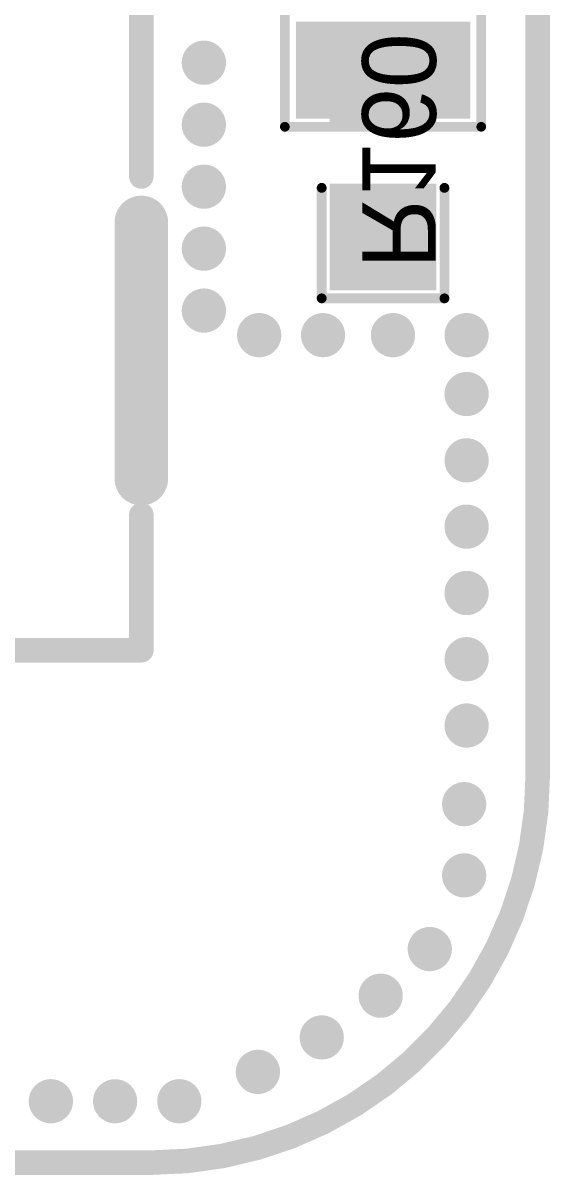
# Model space of a CAD drawing. Extents: x 722 to 1072, y 754 to 1061.
# Drawn here: x 808.24 to 813.69, y 1012.47 to 1024.39 of the extents above; entities that cross this region are included whole.
import ezdxf

# ---------------------------------------------------------------- set-up
doc = ezdxf.new("R2010")
doc.units = 0
doc.layers.get('0').update_dxf_attribs({"linetype": 'CONTINUOUS'})
for name, color, linetype in [('BOTTOMOVERLAY', 54, 'CONTINUOUS'), ('BOTTOMPASTE', 16, 'CONTINUOUS'), ('BOTTOMSOLDER', 6, 'CONTINUOUS'), ('KEEPOUTLAYER', 6, 'CONTINUOUS'), ('MULTILAYER', 9, 'CONTINUOUS'), ('VIAHOLELAYER', 16, 'CONTINUOUS')]:
    doc.layers.add(name, color=color, linetype=linetype)

# ---------------------------------------------------------------- blocks, each defined once
blk = doc.blocks.new('R_0603__B_62')
at = {"layer": 'BOTTOMOVERLAY', "const_width": 0.102}
for points in [[(1.46, 0.635), (0.318, 0.635)], [(1.46, -0.635), (1.46, 0.635)], [(1.46, -0.635), (0.318, -0.635)]]:
    blk.add_lwpolyline(points, dxfattribs=at)
at = {"layer": 'BOTTOMOVERLAY', "const_width": 0.0508}
for points in [[(0.292, 0.635, 1), (0.343, 0.635, 1)], [(1.435, 0.635, 1), (1.486, 0.635, 1)], [(1.435, 0.635, 1), (1.486, 0.635, 1)], [(0.292, -0.635, 1), (0.343, -0.635, 1)], [(1.435, -0.635, 1), (1.486, -0.635, 1)], [(1.435, -0.635, 1), (1.486, -0.635, 1)]]:
    blk.add_lwpolyline(points, format="xyb", close=True, dxfattribs=at)
at = {"layer": 'BOTTOMPASTE'}
for points in [[(-1.275, -0.45), (-0.376, -0.45), (-1.275, 0.45), (-0.376, 0.45)], [(0.376, -0.45), (1.275, -0.45), (0.376, 0.45), (1.275, 0.45)]]:
    blk.add_solid(points, dxfattribs=at)
at = {"layer": 'BOTTOMSOLDER'}
for points in [[(-1.377, -0.552), (-0.274, -0.552), (-1.377, 0.552), (-0.274, 0.552)], [(0.274, -0.552), (1.377, -0.552), (0.274, 0.552), (1.377, 0.552)]]:
    blk.add_solid(points, dxfattribs=at)
blk = doc.blocks.new('3216_B_290')
at = {"layer": 'BOTTOMOVERLAY', "const_width": 0.1}
for points in [[(2.286, 1.016), (-2.54, 1.016)], [(-2.54, -1.016), (-2.54, 1.016)], [(-2.286, -1.016), (-2.286, 1.016)], [(2.286, -1.016), (2.286, 1.016)], [(-1.27, 0.15), (-2.159, 0.15)], [(-1.27, -0.15), (-2.159, -0.15)], [(2.286, -1.016), (-2.54, -1.016)]]:
    blk.add_lwpolyline(points, dxfattribs=at)
at = {"layer": 'BOTTOMOVERLAY', "const_width": 0.05}
for points in [[(-2.565, 1.016, 1), (-2.515, 1.016, 1)], [(-2.565, 1.016, 1), (-2.515, 1.016, 1)], [(-2.311, 1.016, 1), (-2.261, 1.016, 1)], [(2.261, 1.016, 1), (2.311, 1.016, 1)], [(2.261, 1.016, 1), (2.311, 1.016, 1)], [(-2.184, 0.15, 1), (-2.134, 0.15, 1)], [(-1.295, 0.15, 1), (-1.245, 0.15, 1)], [(-2.184, -0.15, 1), (-2.134, -0.15, 1)], [(-1.295, -0.15, 1), (-1.245, -0.15, 1)], [(-2.565, -1.016, 1), (-2.515, -1.016, 1)], [(-2.565, -1.016, 1), (-2.515, -1.016, 1)], [(-2.311, -1.016, 1), (-2.261, -1.016, 1)], [(2.261, -1.016, 1), (2.311, -1.016, 1)], [(2.261, -1.016, 1), (2.311, -1.016, 1)]]:
    blk.add_lwpolyline(points, format="xyb", close=True, dxfattribs=at)
at = {"layer": 'BOTTOMPASTE'}
for points in [[(-2.1, 0.8), (-2.1, 0.15), (-1.3, 0.8), (-1.3, 0.15)], [(1.3, 0.8), (1.3, -0.8), (2.1, 0.8), (2.1, -0.8)], [(-1.3, 0.4), (-1.7, 0.4), (-1.3, -0.4), (-1.7, -0.4)], [(-2.1, -0.15), (-2.1, -0.8), (-1.3, -0.15), (-1.3, -0.8)]]:
    blk.add_solid(points, dxfattribs=at)
at = {"layer": 'BOTTOMSOLDER'}
for points in [[(-2.202, 0.902), (-2.202, 0.048), (-1.198, 0.902), (-1.198, 0.048)], [(1.198, 0.902), (1.198, -0.902), (2.202, 0.902), (2.202, -0.902)], [(-1.198, 0.502), (-1.802, 0.502), (-1.198, -0.502), (-1.802, -0.502)], [(-2.202, -0.048), (-2.202, -0.902), (-1.198, -0.048), (-1.198, -0.902)]]:
    blk.add_solid(points, dxfattribs=at)

msp = doc.modelspace()

# ---------------------------------------------------------------- linework, layer by layer
at = {"layer": 'BOTTOMOVERLAY', "const_width": 0.254}
for points in [[(809.463, 1022.799), (809.463, 1025.799)], [(809.463, 1017.899), (809.463, 1019.299)], [(807.563, 1017.899), (809.463, 1017.899)]]:
    msp.add_lwpolyline(points, dxfattribs=at)
at = {"layer": 'BOTTOMOVERLAY', "const_width": 0.127}
for points in [[(809.399, 1022.799, 1), (809.526, 1022.799, 1)], [(809.399, 1019.299, 1), (809.526, 1019.299, 1)], [(809.399, 1017.899, 1), (809.526, 1017.899, 1)], [(809.399, 1017.899, 1), (809.526, 1017.899, 1)]]:
    msp.add_lwpolyline(points, format="xyb", close=True, dxfattribs=at)
at = {"layer": 'BOTTOMPASTE', "const_width": 0.35}
msp.add_lwpolyline([(809.463, 1022.324), (809.463, 1019.674)], dxfattribs=at)
at = {"layer": 'BOTTOMPASTE', "const_width": 0.175}
for points in [[(809.375, 1022.324, 1), (809.55, 1022.324, 1)], [(809.375, 1019.674, 1), (809.55, 1019.674, 1)]]:
    msp.add_lwpolyline(points, format="xyb", close=True, dxfattribs=at)
at = {"layer": 'BOTTOMSOLDER', "const_width": 0.553}
msp.add_lwpolyline([(809.463, 1022.324), (809.463, 1019.674)], dxfattribs=at)
at = {"layer": 'BOTTOMSOLDER', "const_width": 0.277}
for points in [[(809.324, 1022.324, 1), (809.601, 1022.324, 1)], [(809.324, 1019.674, 1), (809.601, 1019.674, 1)]]:
    msp.add_lwpolyline(points, format="xyb", close=True, dxfattribs=at)
at = {"layer": 'KEEPOUTLAYER', "const_width": 0.254}
for points in [[(813.563, 1016.599), (813.563, 1032.799)], [(805.363, 1012.599), (809.563, 1012.599)]]:
    msp.add_lwpolyline(points, dxfattribs=at)
msp.add_lwpolyline([(813.563, 1016.599, -0.414214), (809.563, 1012.599)], format="xyb", dxfattribs=at)
at = {"layer": 'KEEPOUTLAYER', "const_width": 0.127}
for points in [[(813.499, 1016.599, 1), (813.626, 1016.599, 1)], [(813.499, 1016.599, 1), (813.626, 1016.599, 1)], [(809.499, 1012.599, 1), (809.626, 1012.599, 1)], [(809.499, 1012.599, 1), (809.626, 1012.599, 1)]]:
    msp.add_lwpolyline(points, format="xyb", close=True, dxfattribs=at)
at = {"layer": 'MULTILAYER', "const_width": 0.229}
for points in [[(809.995, 1023.976, 1), (810.224, 1023.976, 1)], [(809.995, 1023.335, 1), (810.224, 1023.335, 1)], [(809.995, 1022.694, 1), (810.224, 1022.694, 1)], [(809.995, 1022.053, 1), (810.224, 1022.053, 1)], [(809.995, 1021.412, 1), (810.224, 1021.412, 1)], [(810.567, 1021.158, 1), (810.796, 1021.158, 1)], [(811.228, 1021.158, 1), (811.456, 1021.158, 1)], [(811.951, 1021.158, 1), (812.18, 1021.158, 1)], [(812.713, 1021.158, 1), (812.942, 1021.158, 1)], [(812.713, 1020.549, 1), (812.942, 1020.549, 1)], [(812.713, 1019.863, 1), (812.942, 1019.863, 1)], [(812.713, 1019.177, 1), (812.942, 1019.177, 1)], [(812.713, 1018.491, 1), (812.942, 1018.491, 1)], [(812.713, 1017.806, 1), (812.942, 1017.806, 1)], [(812.713, 1017.12, 1), (812.942, 1017.12, 1)], [(812.688, 1016.307, 1), (812.916, 1016.307, 1)], [(812.688, 1015.57, 1), (812.916, 1015.57, 1)], [(812.332, 1014.808, 1), (812.561, 1014.808, 1)], [(811.824, 1014.326, 1), (812.053, 1014.326, 1)], [(811.215, 1013.894, 1), (811.443, 1013.894, 1)], [(810.554, 1013.538, 1), (810.783, 1013.538, 1)], [(808.412, 1013.234, 1), (808.641, 1013.234, 1)], [(809.077, 1013.234, 1), (809.305, 1013.234, 1)], [(809.741, 1013.234, 1), (809.97, 1013.234, 1)]]:
    msp.add_lwpolyline(points, format="xyb", close=True, dxfattribs=at)
at = {"layer": 'VIAHOLELAYER', "const_width": 0.127}
for points in [[(810.046, 1023.976, 1), (810.173, 1023.976, 1)], [(810.046, 1023.335, 1), (810.173, 1023.335, 1)], [(810.046, 1022.694, 1), (810.173, 1022.694, 1)], [(810.046, 1022.053, 1), (810.173, 1022.053, 1)], [(810.046, 1021.412, 1), (810.173, 1021.412, 1)], [(810.618, 1021.158, 1), (810.745, 1021.158, 1)], [(811.279, 1021.158, 1), (811.406, 1021.158, 1)], [(812.002, 1021.158, 1), (812.129, 1021.158, 1)], [(812.764, 1021.158, 1), (812.891, 1021.158, 1)], [(812.764, 1020.549, 1), (812.891, 1020.549, 1)], [(812.764, 1019.863, 1), (812.891, 1019.863, 1)], [(812.764, 1019.177, 1), (812.891, 1019.177, 1)], [(812.764, 1018.491, 1), (812.891, 1018.491, 1)], [(812.764, 1017.806, 1), (812.891, 1017.806, 1)], [(812.764, 1017.12, 1), (812.891, 1017.12, 1)], [(812.739, 1016.307, 1), (812.866, 1016.307, 1)], [(812.739, 1015.57, 1), (812.866, 1015.57, 1)], [(812.383, 1014.808, 1), (812.51, 1014.808, 1)], [(811.875, 1014.326, 1), (812.002, 1014.326, 1)], [(811.265, 1013.894, 1), (811.392, 1013.894, 1)], [(810.605, 1013.538, 1), (810.732, 1013.538, 1)], [(808.463, 1013.234, 1), (808.59, 1013.234, 1)], [(809.128, 1013.234, 1), (809.255, 1013.234, 1)], [(809.792, 1013.234, 1), (809.919, 1013.234, 1)]]:
    msp.add_lwpolyline(points, format="xyb", close=True, dxfattribs=at)

# ---------------------------------------------------------------- block references
at = {"rotation": 270}
for name, p in [('3216_B_290', (811.963, 1025.599)), ('R_0603__B_62', (811.963, 1022.999))]:
    msp.add_blockref(name, p, dxfattribs=at)

# ---------------------------------------------------------------- texts
at = {"layer": 'BOTTOMOVERLAY', "text_generation_flag": 2}
msp.add_text('R160', height=0.762, rotation=270, dxfattribs=at).set_placement((811.747, 1021.844))

doc.saveas('drawing.dxf')
